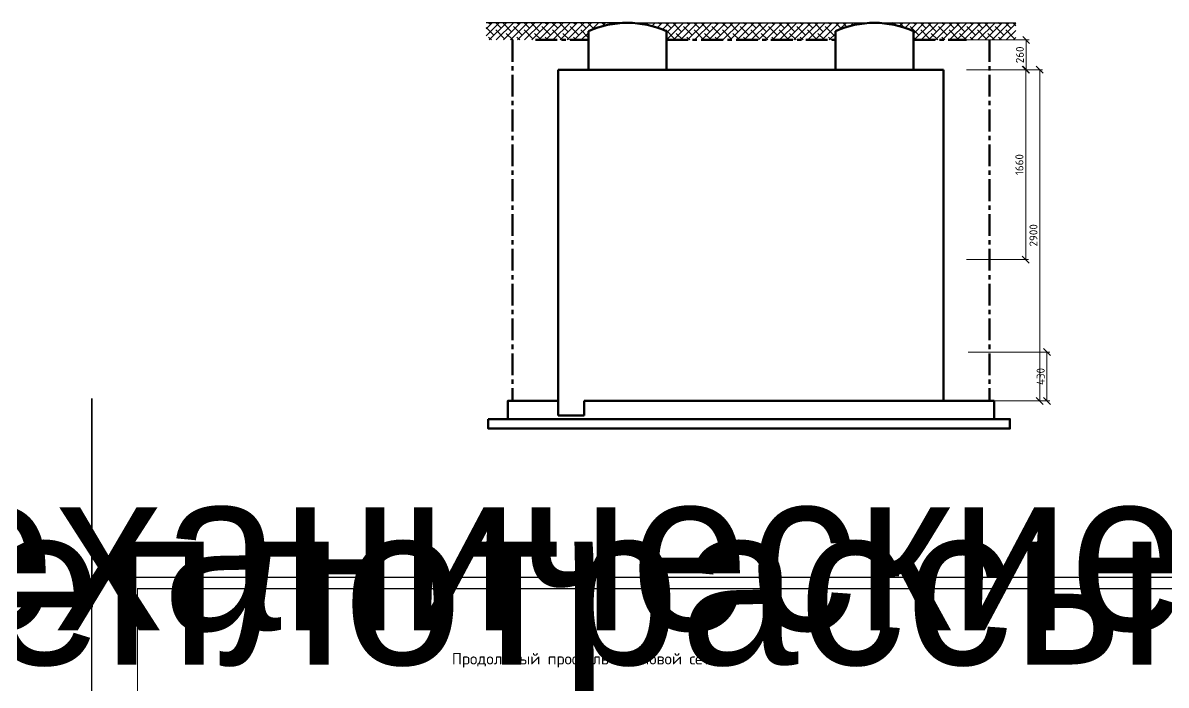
# Model space of a CAD drawing. Header units: millimetres. Extents: x 1990 to 8783, y 397 to 3825.
# Drawn here: x 3478 to 3978, y 1548 to 1837 of the extents above; entities that cross this region are included whole.
import ezdxf
from ezdxf.enums import TextEntityAlignment as Align

# ---------------------------------------------------------------- set-up
doc = ezdxf.new("R2018")
doc.units = ezdxf.units.MM
doc.linetypes.add('осевая', pattern=[50.8, 31.75, -6.35, 6.35, -6.35])
for name, color, linetype, lineweight in [('12  Размер', 7, 'Continuous', 20), ('Основной', 1, 'Continuous', 60), ('Размеры на чертеже', 250, 'Continuous', 25)]:
    doc.layers.add(name, color=color, linetype=linetype, lineweight=lineweight)
doc.layers.add('Форматы', color=7, linetype='Continuous')
doc.styles.add('-ISOCPEUR-', font='isocpeur.ttf')
doc.styles.add('GOST', font='gost.shx', dxfattribs={"oblique": 15})
doc.styles.get("Standard").update_dxf_attribs({"font": 'arial.ttf'})
doc.dimstyles.new('М 1 к 20', dxfattribs={"dimtxt": 3.5, "dimasz": 3, "dimexe": 1.25, "dimexo": 0, "dimgap": 1, "dimtad": 1, "dimdec": 0, "dimlfac": 20, "dimzin": 0, "dimdsep": 46, "dimtxsty": 'GOST', "dimblk": 'OBLIQUE', "dimcen": 5, "dimclrd": 256, "dimclre": 256, "dimclrt": 256, "dimazin": 2, "dimtfac": 1, "dimtdec": 0, "dimtmove": 0, "dimatfit": 3, "dimldrblk": 'NONE', "dimfxl": 1.25, "dimtolj": 1, "dimtzin": 0, "dimlwd": -1, "dimlwe": -1, "dimarcsym": 2})

# ---------------------------------------------------------------- blocks, each defined once
blk = doc.blocks.new('_Oblique')
at = {"color": 0, "linetype": 'ByBlock', "lineweight": -2}
blk.add_line((-0.5, -0.5), (0.5, 0.5), dxfattribs=at)
blk = doc.blocks.new('*D52')
at = {"layer": '12  Размер', "transparency": 16777216}
for p, q in [((3890.6, 1829.99), (3917.96, 1829.99)), ((3916.71, 1829.99), (3916.71, 1816.99)), ((3890.6, 1816.99), (3917.96, 1816.99))]:
    blk.add_line(p, q, dxfattribs=at)
at = {"layer": 'Defpoints', "color": 0, "linetype": 'ByBlock', "lineweight": 35, "transparency": 16777216}
for p in [(3890.6, 1829.99), (3890.6, 1816.99), (3916.71, 1816.99)]:
    blk.add_point(p, dxfattribs=at)
at = {"layer": '12  Размер', "linetype": 'ByBlock', "transparency": 16777216, "xscale": 3, "yscale": 3, "zscale": 3}
for p, rotation in [((3916.71, 1829.99), 90), ((3916.71, 1816.99), 270)]:
    blk.add_blockref('_Oblique', p, dxfattribs=dict(at, rotation=rotation))
at = {"layer": '12  Размер', "linetype": 'ByBlock', "transparency": 16777216, "insert": (3913.96, 1823.49), "char_height": 3.5, "attachment_point": 5, "rotation": 90, "style": '-ISOCPEUR-'}
blk.add_mtext('\\A1;260', dxfattribs=at)
blk = doc.blocks.new('_None')
blk = doc.blocks.new('*D53')
at = {"layer": '12  Размер', "transparency": 16777216}
for p, q in [((3891.76, 1816.99), (3917.75, 1816.99)), ((3916.5, 1816.99), (3916.5, 1733.86)), ((3890.6, 1733.86), (3917.75, 1733.86))]:
    blk.add_line(p, q, dxfattribs=at)
at = {"layer": 'Defpoints', "color": 0, "linetype": 'ByBlock', "lineweight": 35, "transparency": 16777216}
for p in [(3891.76, 1816.99), (3890.6, 1733.86), (3916.5, 1733.86)]:
    blk.add_point(p, dxfattribs=at)
at = {"layer": '12  Размер', "linetype": 'ByBlock', "transparency": 16777216, "xscale": 3, "yscale": 3, "zscale": 3}
for p, rotation in [((3916.5, 1816.99), 90), ((3916.5, 1733.86), 270)]:
    blk.add_blockref('_Oblique', p, dxfattribs=dict(at, rotation=rotation))
at = {"layer": '12  Размер', "linetype": 'ByBlock', "transparency": 16777216, "insert": (3913.75, 1775.43), "char_height": 3.5, "attachment_point": 5, "rotation": 90, "style": '-ISOCPEUR-'}
blk.add_mtext('\\A1;1660', dxfattribs=at)
blk = doc.blocks.new('*D55')
at = {"layer": '12  Размер', "transparency": 16777216}
for p, q in [((3891.32, 1693.42), (3927.06, 1693.42)), ((3925.81, 1693.42), (3925.81, 1671.99)), ((3900.6, 1671.99), (3927.06, 1671.99))]:
    blk.add_line(p, q, dxfattribs=at)
at = {"layer": 'Defpoints', "color": 0, "linetype": 'ByBlock', "lineweight": 35, "transparency": 16777216}
for p in [(3891.32, 1693.42), (3900.6, 1671.99), (3925.81, 1671.99)]:
    blk.add_point(p, dxfattribs=at)
at = {"layer": '12  Размер', "linetype": 'ByBlock', "transparency": 16777216, "xscale": 3, "yscale": 3, "zscale": 3}
for p, rotation in [((3925.81, 1693.42), 90), ((3925.81, 1671.99), 270)]:
    blk.add_blockref('_Oblique', p, dxfattribs=dict(at, rotation=rotation))
at = {"layer": '12  Размер', "linetype": 'ByBlock', "transparency": 16777216, "insert": (3923.06, 1682.7), "char_height": 3.5, "attachment_point": 5, "rotation": 90, "style": '-ISOCPEUR-'}
blk.add_mtext('\\A1;430', dxfattribs=at)
blk = doc.blocks.new('*D54')
at = {"layer": '12  Размер', "transparency": 16777216}
for p, q in [((3918.04, 1816.99), (3923.9, 1816.99)), ((3922.65, 1816.99), (3922.65, 1671.99)), ((3917.78, 1671.99), (3923.9, 1671.99))]:
    blk.add_line(p, q, dxfattribs=at)
at = {"layer": 'Defpoints', "color": 0, "linetype": 'ByBlock', "lineweight": 35, "transparency": 16777216}
for p in [(3918.04, 1816.99), (3917.78, 1671.99), (3922.65, 1671.99)]:
    blk.add_point(p, dxfattribs=at)
at = {"layer": '12  Размер', "linetype": 'ByBlock', "transparency": 16777216, "xscale": 3, "yscale": 3, "zscale": 3}
for p, rotation in [((3922.65, 1816.99), 90), ((3922.65, 1671.99), 270)]:
    blk.add_blockref('_Oblique', p, dxfattribs=dict(at, rotation=rotation))
at = {"layer": '12  Размер', "linetype": 'ByBlock', "transparency": 16777216, "insert": (3919.9, 1744.49), "char_height": 3.5, "attachment_point": 5, "rotation": 90, "style": '-ISOCPEUR-'}
blk.add_mtext('\\A1;2900', dxfattribs=at)
blk = doc.blocks.new('*U369')
blk.add_lwpolyline([(0, 123), (594, 123), (594, -297), (0, -297)], close=True)
at = {"const_width": 0.5}
blk.add_lwpolyline([(20, 118), (589, 118), (589, -292), (20, -292)], close=True, dxfattribs=at)
blk.add_attdef('РАЗРАБОТАЛ', text='', height=2.5).set_placement((424.5, -264.22), align=Align.MIDDLE_LEFT)
at = {"flags": 8}
for tag, height, p in [('ДАТА', 2.5, (464.07, -264.4)), ('ЛИСТ', 3, (560.39, -271.92)), ('ЛИСТОВ', 3, (577.89, -271.92))]:
    blk.add_attdef(tag, text='', height=height, dxfattribs=at).set_placement(p, align=Align.MIDDLE_CENTER)
blk.add_attdef('ПРОВЕРИЛ', (424.75, -270.73), '', height=2.5)
at = {"lineweight": 30, "flags": 104}
for tag, p in [('ТЕПЛОВЫЕ_СЕТИ', (504, -269.5)), ('ИМЯ_ЧЕРТЕЖА', (504, -284.5))]:
    blk.add_attdef(tag, text='', height=3, dxfattribs=at).set_placement(p, align=Align.MIDDLE_CENTER)
at = {"style": '-ISOCPEUR-', "flags": 8}
blk.add_attdef('ФОРМАТ', text='', height=3, dxfattribs=at).set_placement((554.97, -294.75), align=Align.MIDDLE_CENTER)
blk = doc.blocks.new('*U425')
blk.add_attdef('РАЗРАБОТАЛ', text='', height=2.5).set_placement((127.5, -264.22), align=Align.MIDDLE_LEFT)
at = {"flags": 8}
for tag, height, p in [('ДАТА', 2.5, (167.07, -264.4)), ('ЛИСТ', 3, (263.39, -271.92)), ('ЛИСТОВ', 3, (280.89, -271.92))]:
    blk.add_attdef(tag, text='', height=height, dxfattribs=at).set_placement(p, align=Align.MIDDLE_CENTER)
blk.add_attdef('ПРОВЕРИЛ', (127.75, -270.73), '', height=2.5)
at = {"lineweight": 30, "flags": 104}
for tag, p in [('ТЕПЛОВЫЕ_СЕТИ', (207, -269.5)), ('ИМЯ_ЧЕРТЕЖА', (207, -284.5))]:
    blk.add_attdef(tag, text='', height=3, dxfattribs=at).set_placement(p, align=Align.MIDDLE_CENTER)
at = {"style": '-ISOCPEUR-', "flags": 8}
blk.add_attdef('ФОРМАТ', text='', height=3, dxfattribs=at).set_placement((257.97, -294.75), align=Align.MIDDLE_CENTER)

msp = doc.modelspace()

# ---------------------------------------------------------------- hatches: boundary and pattern name
h = msp.add_hatch()
h.set_pattern_fill('ANSI38', color=256, scale=0.69)
h.set_pattern_definition([(45, (3587.8566, 1661.6461), (-1.549094, 1.549094), []), (135, (3587.8566, 1661.6461), (-4.647283, 1.549094), [5.476875, -3.286125])])
h.paths.add_polyline_path([(3702.022, 1837.487), (3680.489, 1837.487), (3680.489, 1829.987), (3702.022, 1829.987)])
h.paths.add_polyline_path([(3725.251, 1833.863, -0.1051351), (3742.295, 1837.487), (3702.022, 1837.487), (3702.022, 1829.987), (3725.251, 1829.987)])
h.paths.add_polyline_path([(3833.285, 1833.863, -0.1051351), (3850.33, 1837.487), (3742.295, 1837.487, -0.1051351), (3759.34, 1833.863), (3759.34, 1829.987), (3833.285, 1829.987)])
h.paths.add_polyline_path([(3890.603, 1837.487), (3850.33, 1837.487, -0.1051351), (3867.374, 1833.863), (3867.374, 1829.987), (3890.603, 1829.987)])
h.paths.add_polyline_path([(3912.136, 1837.487), (3890.603, 1837.487), (3890.603, 1829.987), (3912.136, 1829.987)])

# ---------------------------------------------------------------- linework, layer by layer
for p, q in [((3742.295, 1837.487), (3680.489, 1837.487)), ((3742.295, 1837.487), (3850.33, 1837.487)), ((3850.33, 1837.487), (3912.136, 1837.487))]:
    msp.add_line(p, q)
at = {"lineweight": 100}
for p, q in [((3725.251, 1833.863), (3725.251, 1816.987)), ((3759.34, 1833.863), (3759.34, 1816.987)), ((3833.285, 1833.863), (3833.285, 1816.987)), ((3867.374, 1833.863), (3867.374, 1816.987)), ((3712.022, 1816.987), (3712.022, 1671.987)), ((3712.022, 1816.987), (3880.603, 1816.987)), ((3880.603, 1816.987), (3880.603, 1671.987)), ((3711.997, 1671.987), (3711.997, 1665.631)), ((3723.371, 1671.987), (3880.603, 1671.987)), ((3723.371, 1665.631), (3723.371, 1671.987)), ((3711.997, 1665.631), (3723.371, 1665.631))]:
    msp.add_line(p, q, dxfattribs=at)
at = {"linetype": 'осевая', "lineweight": 50, "ltscale": 0.3}
for p, q in [((3692.022, 1829.987), (3692.022, 1671.987)), ((3702.022, 1829.987), (3725.251, 1829.987)), ((3759.34, 1829.987), (3833.285, 1829.987)), ((3867.374, 1829.987), (3890.603, 1829.987)), ((3900.603, 1829.987), (3900.603, 1671.987))]:
    msp.add_line(p, q, dxfattribs=at)
at = {"color": 18, "lineweight": 35, "true_color": 0x000000}
msp.add_line((3508.029, 1594.816), (3508.029, 1673.106), dxfattribs=at)
at = {"lineweight": 100}
msp.add_lwpolyline([(3723.371, 1671.987), (3902.696, 1671.987), (3902.696, 1664.054), (3689.928, 1664.054), (3689.928, 1671.987), (3711.997, 1671.987)], dxfattribs=at)
msp.add_lwpolyline([(3681.441, 1664.054), (3909.572, 1664.054), (3909.572, 1659.916), (3681.441, 1659.916)], close=True, dxfattribs=at)
for centre in [(3742.295, 1795.593), (3850.33, 1795.593)]:
    msp.add_arc(centre, 41.894, 65.99301, 114.00699, dxfattribs=at)

# ---------------------------------------------------------------- block references
at = {"layer": 'Размеры на чертеже', "lineweight": 90}
msp.add_blockref('*U369', (3508.029, 1471.816), dxfattribs=at)
at = {"layer": 'Форматы'}
ref = msp.add_blockref('*U425', (2901.939, 1911.115), dxfattribs=at)
lines = msp.add_mtext('Схема теплотрассы', dxfattribs={"layer": '0', "insert": (3108.939, 1626.615), "char_height": 70, "attachment_point": 1})
ref.add_attrib('ИМЯ_ЧЕРТЕЖА', '', (3108.939, 1626.615), dxfattribs={"flags": 104}).embed_mtext(lines)
lines = msp.add_mtext('Тепломеханические решения тепловых сетей', dxfattribs={"layer": '0', "insert": (3108.939, 1641.615), "char_height": 70, "attachment_point": 1})
ref.add_attrib('ТЕПЛОВЫЕ_СЕТИ', '', (3108.939, 1641.615), dxfattribs={"flags": 104}).embed_mtext(lines)

# ---------------------------------------------------------------- texts
at = {"layer": 'Основной', "color": 7, "style": '-ISOCPEUR-'}
msp.add_text('Продольный профиль тепловой сети', height=5, dxfattribs=at).set_placement((3665.497, 1556.652))

# ---------------------------------------------------------------- dimensions: what is measured, and where the dimension line sits
at = {"layer": '12  Размер', "linetype": 'ByBlock'}
for base, p1, p2, picture, middle in [((3916.712, 1816.987), (3890.603, 1829.987), (3890.603, 1816.987), '*D52', (3913.962, 1823.487)), ((3922.648, 1671.987), (3918.043, 1816.987), (3917.778, 1671.987), '*D54', (3919.898, 1744.487))]:
    dim = msp.add_linear_dim(base=base, p1=p1, p2=p2, angle=90, dimstyle='М 1 к 20', override={"dimtxsty": '-ISOCPEUR-'}, dxfattribs=at)
    dim.commit()
    dim.dimension.update_dxf_attribs({"geometry": picture, "text_midpoint": middle})
for base, p1, p2, text, picture, middle in [((3916.498, 1733.863), (3891.762, 1816.987), (3890.603, 1733.863), '1660', '*D53', (3913.748, 1775.425)), ((3925.809, 1671.987), (3891.322, 1693.418), (3900.603, 1671.987), '430', '*D55', (3923.059, 1682.702))]:
    dim = msp.add_linear_dim(base=base, p1=p1, p2=p2, angle=90, text=text, dimstyle='М 1 к 20', override={"dimtxsty": '-ISOCPEUR-'}, dxfattribs=at)
    dim.commit()
    dim.dimension.update_dxf_attribs({"geometry": picture, "text_midpoint": middle})

doc.saveas('drawing.dxf')
